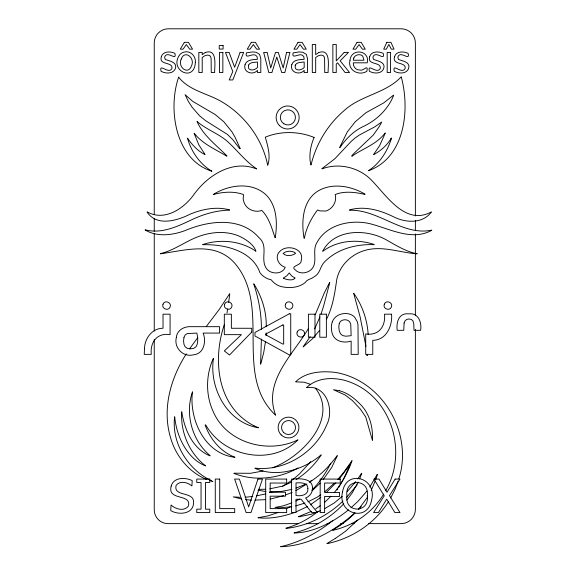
<?xml version="1.0" encoding="UTF-8"?>
<svg xmlns="http://www.w3.org/2000/svg" width="576" height="576" viewBox="0 0 576 576"><rect width="100%" height="100%" fill="white"/><g stroke="black" fill="none" stroke-linecap="round" stroke-linejoin="round"><path stroke-width="0.86" d="M261.389 339.026L260.59 364.025M294.991 278.107C293.386 281.138 286.078 279.77 283.406 278.222M306.72 387.468C318.19 376.387 337.126 376.812 351.209 382.558C392.702 398.902 407.57 453.578 385.589 490.774M361.778 473.386L359.618 478.901M295.79 381.737C305.892 371.758 322.164 370.778 335.628 372.442C382.817 380.542 413.402 433.706 398.844 478.807M266.069 335.534L266.155 332.878M321.149 455.033C314.676 464.746 306.108 473.443 296.078 479.534M385.294 133.135L379.577 145.778L373.68 154.368M332.791 530.15L339.84 525.622M265.478 341.618L263.736 352.447L260.734 364.046M326.981 543.499L335.419 538.366M337.298 455.789L331.697 467.518L323.1 479.678M353.707 293.4L360.158 317.052L365.954 346.385M228.643 302.378L229.774 293.954M367.546 354.701L367.15 355.529M226.987 312.934L227.678 308.916M377.46 474.437L375.71 479.65M224.338 324.619C212.256 360.151 217.231 406.649 253.872 425.714M393.696 95.328C388.051 109.339 376.495 120.434 362.851 126.691C353.34 131.314 345.773 138.96 339.926 147.636M197.05 121.63C203.393 135.655 216.331 145.138 226.922 155.887M194.126 133.308L198.756 144.713L204.934 154.354M205.495 465.883C187.178 458.712 176.436 436.32 174.73 416.909M391.486 138.254C387.475 151.07 379.987 163.267 368.532 170.626M213.444 358.438C208.951 388.166 227.153 422.496 258.35 427.781M398.11 481.104L395.258 488.808L390.672 497.959M304.387 238.234C306.238 227.873 311.22 218.347 317.506 209.995L319.982 210.917L325.973 211.018C332.712 208.829 337.169 201.485 335.174 194.551C344.376 190.786 355.356 192.226 364.889 194.378M321.026 314.057L323.539 306.36L329.767 282.557M319.882 317.009L314.676 328.874M391.025 138.866L391.284 138.146M375.17 481.061L371.174 490.486M315.238 314.726L324.482 292.55L329.616 282.528M314.107 137.491C310.457 145.822 308.678 156.139 310.889 164.916M339.71 147.406L347.314 131.89L355.205 121.81L366.005 112.687L383.753 102.881L393.502 95.155M181.685 411.934C180.41 432.122 189.331 453.312 205.474 465.746M391.075 138.794L391.205 138.233M202.716 244.541C220.104 238.81 240.466 240.653 255.78 251.15M311.062 164.858C316.087 143.971 327.571 124.805 343.915 110.786C360.454 95.342 385.502 93.557 401.098 76.946M358.128 482.134L352.231 492.854L346.961 499.997M326.412 319.399C332.863 307.037 334.778 293.083 336.78 279.468C339.71 265.19 351.662 253.93 365.537 250.229C382.709 245.491 400.176 252.742 417.089 253.807M330.732 463.205C325.937 473.112 319.601 482.227 311.947 490.147M308.585 328.27C293.234 354.514 262.872 381.01 275.573 414.986M377.215 474.343L369.742 487.116M275.249 237.658C277.474 223.358 277.07 206.23 266.407 195.206C252.194 181.447 228.787 184.586 213.329 194.494C223.042 191.873 233.928 191.002 243.461 194.558C243.583 196.517 242.712 198.85 243.626 200.887C245.29 208.886 254.333 213.134 261.814 210.442C268.898 217.519 271.944 228.305 275.011 237.658M338.746 487.375L343.735 478.735L350.014 464.645L338.911 479.405M253.714 283.961C258.566 298.08 261.547 314.071 261.403 329.328M383.645 494.122C372.571 512.467 353.758 525.701 332.906 530.287M186.286 353.894C170.647 378.194 162.014 408.78 170.431 437.213C175.507 455.81 188.813 472.241 206.827 479.534M303.185 346.781L310.162 336.65M388.454 501.653C374.94 523.404 352.015 538.459 327.118 543.65M337.018 490.054L337.882 488.75M357.674 478.994L361.634 473.249M367.675 496.98L358.524 509.436M189.54 348.869L197.834 337.486M357.257 484.776L346.349 497.642M267.782 165.175C270.871 156.031 267.725 145.692 265.291 137.196C280.649 130.759 298.944 131.249 314.114 137.441M319.565 330.422L312.552 338.717L303.228 346.86M390.816 138.967C386.734 145.562 380.585 150.948 373.802 154.541M355.759 481.558L347.227 491.587M206.23 326.599L219.024 309.73L229.565 293.868M366.926 491.083L358.092 501.228L351 507.78M431.273 212.105C422.647 223.934 405.662 222.847 393.862 216.958C380.311 210.233 364.471 205.582 349.502 209.93M334.253 492.574C341.95 483.091 348.106 472.147 352.044 460.598L343.764 472.313L337.615 479.671M310.716 461.614L299.462 473.947L292.73 479.765M337.133 455.702C329.465 466.027 320.458 475.546 309.348 482.198M335.858 482.868L326.203 492.646M255.902 251.129C253.735 244.31 245.21 238.903 238.702 235.944C226.447 230.89 212.479 231.775 200.117 235.973C186.3 240.602 174.679 250.337 160.344 253.642M330.955 496.26L324.374 502.603M343.778 503.748C330.595 517.867 312.991 528.293 294.242 532.879M298.541 516.614L311.573 511.33M358.387 509.537L361.231 506.628M320.227 483.091L312.185 490.738M333.965 483.473L324.857 491.724M286.006 528.149C297.727 524.844 308.822 518.99 318.276 511.214M357.761 520.013L345.586 531.202L335.506 538.337M213.372 358.344C205.891 374.587 205.538 394.582 212.947 410.983C226.195 442.872 267.79 454.507 297.763 439.934M355.075 513.014L348.343 519.307L339.97 525.6M204.898 154.469C197.935 151.258 191.758 144.439 187.51 138.132C190.836 150.746 199.426 163.562 211.003 170.69M211.802 171.202C175.32 159.682 167.58 109.188 178.682 77.018C179.1 77.076 178.848 77.652 179.165 77.839C189.814 90.691 207.18 93.384 221.033 101.333C244.44 114.862 262.282 138.456 267.66 165.067M342.209 496.426L334.094 503.057L324.619 508.68M354.737 512.964C334.555 531.043 308.081 545.969 280.735 546.725M174.636 416.873C171.439 441.763 186.682 467.82 208.98 479.484M342.958 501.091C327.636 515.93 307.217 526.133 286.078 528.422M431.741 230.314C411.538 241.517 389.462 228.485 369.475 223.589C349.978 219.204 325.289 224.755 316.087 244.21C312.206 252.59 318.751 264.492 309.895 270.655C305.539 273.636 298.98 273.931 295.193 269.834C289.678 265.68 301.889 265.687 301.198 260.467C304.718 248.666 287.122 243.878 279.936 251.294C274.133 256.478 278.51 265.529 285.214 267.257C282.305 275.105 269.078 274.658 265.558 267.07C260.698 257.674 268.546 245.657 258.898 237.593C240.538 216.468 208.721 220.601 185.494 230.429C172.706 235.267 157.075 237.254 145.21 229.99M280.75 546.638C299.729 542.405 317.657 532.865 332.683 520.574M283.442 278.064L286.826 275.789L289.267 272.945L291.65 275.868L294.948 278.014M348.53 509.861C333.31 522.13 313.675 532.678 294.134 533.002M145.253 229.86C160.747 233.863 175.759 227.297 189.562 220.781C202.068 214.567 215.525 210.449 229.529 210.125M320.854 497.275L310.363 504.814M385.049 133.078C376.726 144.252 363.06 148.414 352.087 156.146M321.984 168.638L334.958 158.659L350.95 141.631L355.061 138.01L359.381 135.022L374.566 126.972L381.78 121.99L378.914 127.087L373.212 135.144L354.794 152.582L351.763 155.75L351.986 156.175M306.886 483.912L295.862 490.687M309.694 481.86L311.803 480.319M320.364 505.649L315.713 508.961M292.025 480.254L282.542 486.403M320.789 494.784L317.016 497.275L307.93 501.833M298.03 467.993C278.878 478.721 254.599 481.608 234 473.429M295.862 501.062L299.729 499.032M307.397 506.592L296.158 511.841M286.351 508.752L290.203 506.844M291.708 482.098L282.146 486.223L269.834 488.815M305.489 484.258L296.093 488.11M320.602 510.646L311.069 514.303L298.663 516.881M292.104 492.408L285.3 495.058M272.556 467.777C301.14 457.351 339.372 419.011 315.317 388.058M291.823 502.855L283.428 505.814L275.083 507.434L279.13 507.83L291.758 506.758M255.082 468.13C285.019 471.528 315.634 452.196 326.88 424.498C334.361 409.831 326.304 384.602 306.85 387.626M278.518 512.352L267.926 515.902L257.947 517.745C270.31 519.163 282.938 516.607 294.574 512.496M234.029 473.184L250.38 473.306L263.074 470.995M212.731 481.414L212.58 481.457A1.195 1.195 0 0 1 212.22 481.457L212.069 481.414M269.518 492.574L271.85 491.738M212.033 481.32L212.774 481.32M283.745 495.605L270.432 499.046M304.927 503.071L295.646 505.922M209.966 455.854C192.6 448.798 184.478 429.386 181.786 411.934M291.931 489.413L281.023 491.508L269.77 491.911M322.898 251.201C337.277 240.502 357.314 238.745 374.026 244.447M265.579 493.898L256.306 495.922M252.85 496.483L245.196 497.254M265.493 489.283L258.48 489.319M265.054 499.687L254.916 500.105M234.814 457.294C204.35 453.816 188.863 418.702 192.499 391.831C184.759 413.82 192.031 440.59 210.017 455.544M374.076 244.67C356.256 243.986 337.471 248.782 324.691 261.785C320.119 266.011 320.342 273.514 314.287 276.667C311.544 279.18 307.03 279.108 305.158 282.607C298.598 287.863 289.181 288.497 281.254 286.567C277.114 285.682 273.802 282.967 271.188 279.828C266.724 278.95 262.67 276.372 259.942 272.714C252.324 250.495 223.92 244.03 202.889 244.735M298.454 523.627L168.739 523.627A13.874 13.874 0 0 1 154.246 509.134L154.246 339.581M306.41 523.627L318.434 523.627M327.103 523.627L329.033 523.627M340.603 523.627L343.361 523.627M351.396 523.627L354.096 523.627M368.496 523.627L400.889 523.627A14.278 14.278 0 0 0 415.375 509.134L415.375 329.371M431.237 211.99C405.569 225.749 387 196.2 371.894 180.59C359.388 167.299 338.558 162.454 321.991 168.883M147.233 211.946C164.88 221.789 184.414 208.282 194.472 193.752C208.26 174.996 232.934 159.372 256.478 168.919M226.778 156.175C215.64 149.386 202.572 144.036 194.242 133.272M275.465 415.109C233.755 375.494 270.367 309.816 237.132 266.155C217.512 240.221 187.049 250.121 160.358 253.807M253.958 425.736L258.343 427.68M240.077 497.318L233.251 496.886L241.711 499.003M251.597 500.148L245.47 499.601M265.932 491.63L257.962 490.147M368.554 170.734C405.072 157.45 410.134 109.685 401.263 76.975M210.146 480.787L211.68 480.888L209.794 479.93M211.781 171.094L211.14 170.942M234.871 457.207C220.644 451.894 210.211 439.078 205.128 425.074M417.082 253.742C406.591 251.834 396.418 245.642 387.036 240.271C367.186 228.65 334.742 228.398 322.726 251.071M353.786 293.357C362.275 305.294 367.33 319.874 368.165 334.526M295.891 381.895L304.106 382.198L310.032 384.17M431.719 230.155C402.566 236.218 378.691 209.297 349.589 210.254M364.982 194.119C351.058 185.94 332.078 182.398 317.585 191.254C302.328 201.154 301.32 222.07 304.034 238.234M253.922 283.946C261.742 296.525 266.681 311.587 266.22 326.686M205.402 424.879L206.114 425.542C224.539 457.207 271.872 466.056 297.893 439.963M321.084 454.903C303.955 469.642 277.171 478.123 255.06 468.346M197.158 121.586C205.805 129.002 216.742 132.955 225.677 139.932C236.405 149.098 244.735 160.826 256.543 168.775M229.601 209.909C216.641 206.316 202.586 209.045 190.339 214.085C177.379 220.601 157.039 226.879 147.11 212.162M366.876 354.6L367.02 355.493M415.375 215.957L415.375 43.294A14.234 14.234 0 0 0 400.889 28.8L168.739 28.8A14.148 14.148 0 0 0 154.246 43.294L154.246 214.51M415.375 220.457L415.375 230.522M415.375 233.942L415.375 315.785M154.246 218.657L154.246 231.25M154.246 233.719L154.246 331.07M240.127 148.464L235.224 137.563L231.934 131.818L223.87 121.81L215.064 114.444L192.773 101.412L185.083 94.673L188.194 101.117L192.146 107.28L199.728 115.963L205.697 120.744L227.326 134.359L232.726 139.565L239.688 148.658L240.12 148.522M144.511 348.494L144.23 354.37L151.279 354.37C150.005 342.158 157.176 332.496 170.078 334.649L170.078 314.186L163.022 314.186L163.022 328.241C152.258 328.205 144.698 338.314 144.511 348.494M391.565 314.186C392.638 325.937 386.215 340.373 372.766 340.315L372.766 354.37L365.71 354.37L365.71 333.907C378.619 336.067 385.783 326.405 384.509 314.186L391.565 314.186M283.19 253.483C285.739 256.694 292.774 255.859 295.639 253.296C293.004 250.502 286.056 250.538 283.198 253.433M367.294 495.842C369.77 513.439 344.47 513.432 346.925 495.842C344.419 478.166 369.799 478.195 367.294 495.842M195.35 62.482C194.191 83.239 168.343 69.646 179.856 54.641A8.021 8.021 0 0 1 184.457 52.027C190.706 50.436 196.034 56.441 195.35 62.482M342.554 491.868C336.931 513.778 367.848 522.907 371.671 499.716C377.244 477.914 346.399 468.792 342.554 491.868M350.014 60.257C347.27 70.193 358.992 76.342 366.854 71.302C368.633 63.346 363.413 71.467 359.935 70.042C355.903 70.344 352.951 66.679 353.29 62.82L367.229 62.82C370.224 50.04 351.115 47.837 350.014 60.257M176.364 337.363C173.642 347.753 183.161 357.617 193.658 354.787C204.026 353.794 206.489 341.258 203.134 333.086L219.593 333.086L219.593 326.678L191.182 326.678C184.471 326.16 176.969 330.055 176.364 337.363M161.316 56.772C158.616 65.578 173.354 61.43 171.907 68.602C168.458 74.729 158.81 62.359 161.093 71.323C165.434 73.613 172.447 74.167 175.133 69.185C178.013 62.258 169.848 61.121 165.326 59.501L164.642 57.614L164.93 56.376C167.854 50.659 177.034 61.639 174.91 53.381C170.575 51.149 162.835 51.084 161.316 56.772M369.626 56.772C366.934 65.578 381.672 61.43 380.225 68.602C376.776 74.729 367.128 62.359 369.41 71.323C373.752 73.613 380.758 74.167 383.45 69.185C386.33 62.258 378.166 61.121 373.644 59.501L372.96 57.614L373.248 56.376C376.171 50.659 385.351 61.639 383.227 53.381C378.893 51.149 371.146 51.084 369.626 56.772M394.524 56.772C391.824 65.578 406.562 61.43 405.115 68.602C401.666 74.729 392.018 62.359 394.301 71.323C398.642 73.613 405.655 74.167 408.341 69.185C411.221 62.258 403.056 61.121 398.534 59.501L397.85 57.614L398.138 56.376C401.062 50.659 410.242 61.639 408.118 53.381C403.783 51.149 396.043 51.084 394.524 56.772M171.18 486.101C167.112 501.228 191.743 493.229 188.424 506.016C184.342 511.783 175.435 509.148 171.05 505.001L170.734 510.581C178.33 515.254 193.212 514.346 193.536 503.042C194.868 490.68 173.16 497.434 176.098 485.446C179.834 480.269 187.747 482.299 191.887 485.957L192.226 480.629C185.429 477.173 173.549 477.108 171.18 486.101M181.231 59.069C177.343 66.809 188.05 75.665 191.498 65.851C195.422 58.068 184.694 49.298 181.231 59.069M404.1 323.028L403.769 330.314L397.181 330.314C396.122 322.15 398.851 312.566 408.996 313.855C418.493 312.66 421.942 322.618 420.617 330.314L414.029 330.314L413.734 323.294L412.855 320.782L411.307 319.435L408.996 318.982L406.728 319.435L405.086 320.782L404.1 323.028M183.967 337.399L183.564 340.985L183.967 344.34L185.17 346.817L187.272 348.35L190.39 348.854L193.68 348.35L195.962 346.831C198.677 342.792 197.734 337.579 196.877 333.086L187.322 333.554L185.17 334.958L183.967 337.399M245.016 64.757C242.827 72.266 252.994 75.758 257.436 70.387L257.436 72.526L260.806 72.526L260.806 58.766L259.582 54.367L256.068 52.25L252.576 51.926L246.434 52.841C244.447 60.185 252.778 52.366 256.068 55.598L257.076 56.722L257.436 59.292C253.109 59.652 246.521 59.558 245.016 64.757M291.751 64.757C289.57 72.266 299.736 75.758 304.178 70.387L304.178 72.526L307.541 72.526L307.541 58.766L306.324 54.367L302.803 52.25L299.311 51.926L293.17 52.841C291.19 60.185 299.513 52.366 302.803 55.598L303.811 56.722L304.178 59.292C299.844 59.652 293.256 59.558 291.751 64.757M339.221 323.626L338.81 327.01L339.228 330.84L340.466 333.756L342.655 335.599L345.917 336.218L351.144 335.678L350.741 324.144L349.531 321.559C347.141 319.14 342.972 319.198 340.452 321.379L339.221 323.626M312.538 488.167C312.638 492.581 309.708 496.534 305.582 498.002L317.513 512.582L311.731 512.582L301.104 499.262L296.021 499.262L296.021 512.582L291.564 512.582L291.564 479.074C298.786 478.663 312.48 477.468 312.538 488.167M307.879 488.506C308.412 495.245 301.061 496.296 296.021 495.547L296.021 482.897C300.334 482.695 308.023 482.249 307.879 488.506M248.508 65.117L248.53 67.997L249.257 69.091C251.87 70.942 255.326 69.559 257.436 67.579L257.436 61.992C254.426 62.496 250.193 61.963 248.508 65.117M295.243 65.117L295.272 67.997L295.999 69.091C298.613 70.942 302.069 69.559 304.178 67.579L304.178 61.992C301.169 62.496 296.935 61.963 295.243 65.117M163.008 304.2C161.114 308.714 168.48 311.558 170.143 306.95C172.044 302.45 164.614 299.513 163.008 304.2M224.626 304.2C222.739 308.714 230.098 311.558 231.761 306.95C233.662 302.45 226.231 299.513 224.626 304.2M285.48 304.2C283.586 308.714 290.952 311.558 292.615 306.95C294.516 302.45 287.086 299.513 285.48 304.2M297.173 332.021C295.279 336.542 302.645 339.379 304.308 334.778C306.209 330.271 298.778 327.334 297.173 332.021M384.307 304.2C382.421 308.714 389.779 311.558 391.45 306.95C393.343 302.45 385.913 299.513 384.307 304.2M286.546 52.409L283.19 67.99L278.294 52.409L275.501 52.409L270.727 67.99L267.178 52.409L263.65 52.409L268.798 72.526L271.915 72.526L276.797 57.024L281.714 72.526L284.846 72.526L289.944 52.409L286.546 52.409M353.794 57.982L353.29 60.228L363.938 60.228L362.786 56.196L361.26 55.037C358.438 54.058 354.996 55.087 353.794 57.982M332.309 321.84L331.61 324.367A21.074 21.074 0 0 0 332.302 333.713C334.678 341.575 344.167 343.476 351.144 341.064L351.144 354.37L358.2 354.37L357.977 324.605L357.314 321.718L354.672 317.21A11.585 11.585 0 0 0 348.278 313.776C341.928 312.61 334.606 315.446 332.309 321.84M257.94 479.074L248.674 506.887L239.4 479.074L234.626 479.074L246.146 512.582L250.963 512.582L262.49 479.074L257.94 479.074M240.113 52.409L234.634 67.306L229.14 52.409L225.482 52.409L232.798 71.554L229.198 79.949L232.812 79.949L243.641 52.409L240.113 52.409M386.827 42.343L383.695 49.169L386.345 49.169L388.829 44.431L391.327 49.169L394.049 49.169L390.917 42.343L386.827 42.343M184.363 42.343L180.259 49.169L183.053 49.169L186.365 44.561L189.698 49.169L192.557 49.169L188.453 42.343L184.363 42.343M251.33 42.343L247.226 49.169L250.013 49.169L253.332 44.561L256.658 49.169L259.524 49.169L255.42 42.343L251.33 42.343M298.066 42.343L293.962 49.169L296.755 49.169L300.067 44.561L303.401 49.169L306.266 49.169L302.155 42.343L298.066 42.343M357.077 42.343L352.966 49.169L355.759 49.169L359.071 44.561L362.405 49.169L365.27 49.169L361.159 42.343L357.077 42.343M395.136 479.074L387.007 492.235L379.001 479.074L373.91 479.074L384.242 495.814L373.594 512.582L378.41 512.582L386.719 499.169L394.884 512.582L399.996 512.582L389.484 495.59L399.974 479.074L395.136 479.074M344.21 52.409L336.254 60.912L336.254 44.503L332.863 44.503L332.863 72.526L336.254 72.526L336.254 64.116L337.586 62.82L345.096 72.526L349.546 72.526L340.164 60.818L348.43 52.409L344.21 52.409M251.755 332.064L229.522 355.01L224.316 350.906L241.394 334.649L224.316 334.649L224.316 314.186L231.365 314.186L231.365 328.27L251.755 328.27L251.755 332.064M205.207 52.574L202.212 54.641L202.212 52.409L198.828 52.409L198.828 72.526L202.212 72.526L202.212 57.506L204.833 55.75L207.439 55.073L209.455 55.447L210.607 56.57L211.118 58.486L211.255 72.526L214.639 72.526C214.495 66.262 217.757 48.002 205.207 52.574M318.672 52.574L315.684 54.641L315.684 44.503L312.3 44.503L312.3 72.526L315.684 72.526L315.684 57.506L318.305 55.75L320.904 55.073L322.927 55.447L324.079 56.57L324.59 58.486L324.727 72.526L328.111 72.526C327.967 66.262 331.222 48.002 318.672 52.574M289.217 313.826L254.981 332.446L254.981 336.01L289.217 354.83L290.729 354.83L290.729 313.826L289.217 313.826M282.701 325.008L265.55 334.217L265.55 334.678L282.701 344.038L283.68 344.038L283.68 325.008L282.701 325.008M223.092 45.533L219.233 45.533L219.233 49.039L223.092 49.039L223.092 45.533M222.854 52.409L219.47 52.409L219.47 72.526L222.854 72.526L222.854 52.409M390.571 52.409L387.187 52.409L387.187 72.526L390.571 72.526L390.571 52.409M314.993 314.186L308.398 314.186L308.398 337.241L314.993 337.241L314.993 314.186M326.376 314.186L319.788 314.186L319.788 337.241L326.376 337.241L326.376 314.186M209.779 479.074L196.776 479.074L196.776 482.494L201.046 482.494L201.046 509.162L196.776 509.162L196.776 512.582L209.779 512.582L209.779 509.162L205.502 509.162L205.502 482.494L209.779 482.494L209.779 479.074M219.73 479.074L215.273 479.074L215.273 512.582L234.691 512.582L234.691 508.622L219.73 508.622L219.73 479.074M286.661 479.074L265.709 479.074L265.709 512.582L286.661 512.582L286.661 508.622L270.166 508.622L270.166 496.174L285.53 496.174L285.53 492.214L270.166 492.214L270.166 483.034L286.661 483.034L286.661 479.074M340.222 479.074L320.17 479.074L320.17 512.582L324.626 512.582L324.626 496.447L339.566 496.447L339.566 492.487L324.626 492.487L324.626 483.034L340.222 483.034L340.222 479.074M339.638 390.78L333.504 389.743L345.226 395.042L352.354 400.536L360.259 408.96L365.71 416.945L372.434 440.338C373.068 427.975 370.073 415.102 361.656 405.72C355.514 399.197 348.458 393.185 339.638 390.78M283.594 432.475A6.984 6.984 0 0 0 295.272 429.343A6.984 6.984 0 0 0 286.718 420.79A6.984 6.984 0 0 0 283.594 432.475M281.174 434.887A10.397 10.397 0 0 0 298.57 430.222A10.397 10.397 0 0 0 285.84 417.492A10.397 10.397 0 0 0 281.174 434.887M279.511 125.626A11.513 11.513 0 0 0 298.771 120.463A11.513 11.513 0 0 0 284.666 106.366A11.513 11.513 0 0 0 279.511 125.626M283.846 123.782A7.553 7.553 0 0 0 295.438 117.72A7.553 7.553 0 0 0 284.393 110.714A7.553 7.553 0 0 0 283.846 123.782"/></g></svg>
